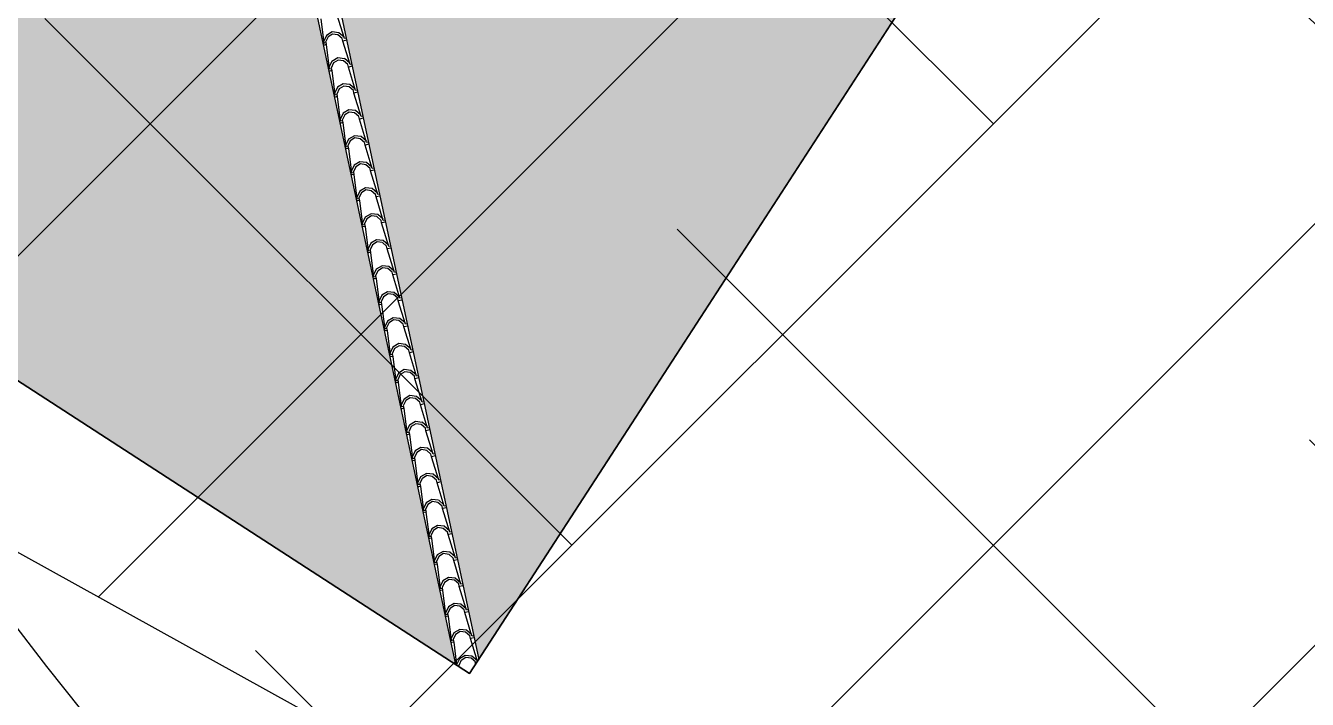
# Model space of a CAD drawing. Header units: millimetres. Extents: x 648844 to 649530, y 1246379 to 1246752.
# Drawn here: x 649095.32 to 649103.38, y 1246558.3 to 1246562.53 of the extents above; entities that cross this region are included whole.
import ezdxf

# ---------------------------------------------------------------- set-up
doc = ezdxf.new("R2010")
doc.units = ezdxf.units.MM
doc.header["$LTSCALE"] = 20
doc.header["$MEASUREMENT"] = 0
doc.layers.get('0').update_dxf_attribs({"linetype": 'CONTINUOUS'})
for name, color, linetype in [('acera', 8, 'CONTINUOUS'), ('CONT-MJR2', 9, 'CONTINUOUS'), ('TECHO', 30, 'CONTINUOUS')]:
    doc.layers.add(name, color=color, linetype=linetype)

# ---------------------------------------------------------------- blocks, each defined once
blk = doc.blocks.new('TEJA45')
at = {"layer": 'TECHO'}
for p, q in [((-0.1916, 4.2385), (-0.0979, 4.35)), ((-0.1043, 4.3069), (-0.0984, 4.35)), ((-0.0852, 4.2692), (-0.1041, 4.307)), ((-0.0899, 4.3095), (-0.0852, 4.345)), ((-0.0756, 4.2788), (-0.0898, 4.3095)), ((-0.0857, 4.35), (-0.0828, 4.3472)), ((-0.0852, 4.3448), (-0.08, 4.35)), ((-0.0449, 4.2646), (-0.0756, 4.2788)), ((0, 4.2788), (-0.0096, 4.2692)), ((-0.3097, 4.1203), (-0.2105, 4.2385)), ((-0.2224, 4.1887), (-0.2165, 4.2324)), ((-0.2105, 4.2385), (-0.214, 4.242)), ((-0.2105, 4.2385), (-0.201, 4.229)), ((-0.2081, 4.1914), (-0.2034, 4.2268)), ((-0.201, 4.2479), (-0.2046, 4.2515)), ((-0.2034, 4.2267), (-0.1915, 4.2385)), ((-0.1915, 4.2385), (-0.201, 4.2479)), ((0, 4.2602), (-0.1159, 4.1629)), ((-0.0474, 4.2503), (-0.0852, 4.2692)), ((-0.0038, 4.2561), (-0.0475, 4.2502)), ((-0.0095, 4.2692), (-0.0449, 4.2645)), ((-0.4279, 4.0022), (-0.3287, 4.1203)), ((-0.3406, 4.0706), (-0.3347, 4.1143)), ((-0.3286, 4.1203), (-0.3322, 4.1239)), ((-0.3286, 4.1203), (-0.3192, 4.1109)), ((-0.3192, 4.1298), (-0.3227, 4.1333)), ((-0.3215, 4.1085), (-0.3097, 4.1203)), ((-0.3097, 4.1203), (-0.3192, 4.1298)), ((-0.1159, 4.144), (-0.2341, 4.0447)), ((-0.2034, 4.151), (-0.2223, 4.1888)), ((-0.1938, 4.1606), (-0.2079, 4.1914)), ((-0.1656, 4.1321), (-0.2034, 4.151)), ((-0.1631, 4.1464), (-0.1938, 4.1606)), ((-0.1219, 4.1379), (-0.1656, 4.132)), ((-0.1276, 4.1511), (-0.1631, 4.1463)), ((-0.1159, 4.1629), (-0.1277, 4.151)), ((-0.0985, 4.1454), (-0.1159, 4.1629)), ((-0.108, 4.136), (-0.1159, 4.144)), ((-0.3215, 4.0329), (-0.3404, 4.0707)), ((-0.3262, 4.0732), (-0.3215, 4.1087)), ((-0.3119, 4.0425), (-0.3261, 4.0732)), ((-0.2837, 4.014), (-0.3215, 4.0329)), ((-0.2812, 4.0283), (-0.3119, 4.0425)), ((-0.2458, 4.0329), (-0.2812, 4.0282)), ((-0.2341, 4.0447), (-0.2459, 4.0329)), ((-0.2167, 4.0273), (-0.2341, 4.0447)), ((-0.5461, 3.884), (-0.4468, 4.0022)), ((-0.4587, 3.9524), (-0.4528, 3.9961)), ((-0.4397, 3.9147), (-0.4586, 3.9525)), ((-0.4468, 4.0022), (-0.4503, 4.0057)), ((-0.4468, 4.0022), (-0.4373, 3.9927)), ((-0.4444, 3.9551), (-0.4397, 3.9905)), ((-0.4301, 3.9243), (-0.4443, 3.955)), ((-0.4373, 4.0116), (-0.4409, 4.0152)), ((-0.4397, 3.9903), (-0.4279, 4.0022)), ((-0.4279, 4.0022), (-0.4373, 4.0116)), ((-0.2341, 4.0258), (-0.3522, 3.9265)), ((-0.2401, 4.0198), (-0.2838, 4.0139)), ((-0.2261, 4.0178), (-0.2341, 4.0258)), ((-0.6642, 3.7659), (-0.565, 3.884)), ((-0.5769, 3.8342), (-0.571, 3.878)), ((-0.5649, 3.884), (-0.5685, 3.8876)), ((-0.5649, 3.884), (-0.5555, 3.8746)), ((-0.5626, 3.8369), (-0.5578, 3.8724)), ((-0.5555, 3.8935), (-0.559, 3.897)), ((-0.5578, 3.8722), (-0.546, 3.884)), ((-0.546, 3.884), (-0.5555, 3.8935)), ((-0.3522, 3.9076), (-0.4704, 3.8084)), ((-0.4019, 3.8958), (-0.4397, 3.9147)), ((-0.3994, 3.9101), (-0.4301, 3.9243)), ((-0.3582, 3.9016), (-0.402, 3.8957)), ((-0.364, 3.9147), (-0.3994, 3.91)), ((-0.3522, 3.9265), (-0.3641, 3.9147)), ((-0.3348, 3.9091), (-0.3522, 3.9265)), ((-0.3443, 3.8997), (-0.3522, 3.9076)), ((-0.4704, 3.7895), (-0.5885, 3.6902)), ((-0.5578, 3.7965), (-0.5767, 3.8344)), ((-0.5482, 3.8062), (-0.5624, 3.8369)), ((-0.52, 3.7777), (-0.5579, 3.7966)), ((-0.5175, 3.792), (-0.5483, 3.8062)), ((-0.4821, 3.7966), (-0.5176, 3.7919)), ((-0.4704, 3.8084), (-0.4822, 3.7966)), ((-0.453, 3.791), (-0.4704, 3.8084)), ((-0.4624, 3.7815), (-0.4704, 3.7895)), ((-0.7824, 3.6477), (-0.6831, 3.7659)), ((-0.6951, 3.7161), (-0.6891, 3.7598)), ((-0.676, 3.6784), (-0.6949, 3.7162)), ((-0.6831, 3.7658), (-0.6867, 3.7694)), ((-0.6831, 3.7658), (-0.6736, 3.7564)), ((-0.6807, 3.7188), (-0.676, 3.7542)), ((-0.6664, 3.688), (-0.6806, 3.7187)), ((-0.6736, 3.7753), (-0.6772, 3.7789)), ((-0.676, 3.754), (-0.6642, 3.7658)), ((-0.6642, 3.7658), (-0.6736, 3.7753)), ((-0.4764, 3.7835), (-0.5201, 3.7776)), ((-0.9005, 3.5295), (-0.8013, 3.6477)), ((-0.8132, 3.5979), (-0.8073, 3.6417)), ((-0.8012, 3.6477), (-0.8048, 3.6513)), ((-0.8012, 3.6477), (-0.7918, 3.6382)), ((-0.7989, 3.6006), (-0.7941, 3.636)), ((-0.7918, 3.6571), (-0.7954, 3.6607)), ((-0.7942, 3.6359), (-0.7823, 3.6477)), ((-0.7823, 3.6477), (-0.7918, 3.6571)), ((-0.5885, 3.6713), (-0.7067, 3.5721)), ((-0.6382, 3.6595), (-0.676, 3.6784)), ((-0.6357, 3.6738), (-0.6664, 3.688)), ((-0.5945, 3.6653), (-0.6383, 3.6594)), ((-0.6003, 3.6784), (-0.6357, 3.6737)), ((-0.5886, 3.6902), (-0.6004, 3.6784)), ((-0.5711, 3.6728), (-0.5886, 3.6902)), ((-0.5806, 3.6633), (-0.5886, 3.6713)), ((-0.7067, 3.5532), (-0.8249, 3.4539)), ((-0.7942, 3.5602), (-0.8131, 3.598)), ((-0.7845, 3.5699), (-0.7987, 3.6006)), ((-0.7564, 3.5414), (-0.7942, 3.5603)), ((-0.7538, 3.5557), (-0.7846, 3.5698)), ((-0.7184, 3.5603), (-0.7539, 3.5555)), ((-0.7067, 3.5721), (-0.7185, 3.5603)), ((-0.6893, 3.5546), (-0.7067, 3.5721)), ((-0.6987, 3.5452), (-0.7067, 3.5532)), ((-1.0187, 3.4114), (-0.9194, 3.5295)), ((-0.9314, 3.4798), (-0.9255, 3.5235)), ((-0.9123, 3.4421), (-0.9312, 3.4799)), ((-0.9194, 3.5295), (-0.923, 3.5331)), ((-0.9194, 3.5295), (-0.9099, 3.5201)), ((-0.917, 3.4824), (-0.9123, 3.5179)), ((-0.9027, 3.4517), (-0.9169, 3.4824)), ((-0.9099, 3.539), (-0.9135, 3.5426)), ((-0.9123, 3.5177), (-0.9005, 3.5295)), ((-0.9005, 3.5295), (-0.9099, 3.539)), ((-0.7127, 3.5471), (-0.7564, 3.5412)), ((-1.1369, 3.2932), (-1.0376, 3.4114)), ((-1.0495, 3.3616), (-1.0436, 3.4053)), ((-1.0376, 3.4114), (-1.0411, 3.4149)), ((-1.0376, 3.4114), (-1.0281, 3.4019)), ((-1.0352, 3.3643), (-1.0305, 3.3997)), ((-1.0281, 3.4208), (-1.0317, 3.4244)), ((-1.0305, 3.3996), (-1.0187, 3.4114)), ((-1.0187, 3.4114), (-1.0281, 3.4208)), ((-0.8249, 3.435), (-0.943, 3.3358)), ((-0.8745, 3.4232), (-0.9123, 3.4421)), ((-0.872, 3.4375), (-0.9027, 3.4517)), ((-0.8309, 3.429), (-0.8746, 3.4231)), ((-0.8366, 3.4421), (-0.872, 3.4374)), ((-0.8249, 3.4539), (-0.8367, 3.4421)), ((-0.8074, 3.4365), (-0.8249, 3.4539)), ((-0.8169, 3.427), (-0.8249, 3.435)), ((-1.1463, 3.3027), (-1.1498, 3.3062)), ((-0.943, 3.3168), (-1.0612, 3.2176)), ((-1.0305, 3.3239), (-1.0494, 3.3617)), ((-1.0209, 3.3335), (-1.035, 3.3643)), ((-0.9927, 3.305), (-1.0305, 3.3239)), ((-0.9902, 3.3193), (-1.0209, 3.3335)), ((-0.949, 3.3108), (-0.9927, 3.3049)), ((-0.9547, 3.324), (-0.9902, 3.3192)), ((-0.943, 3.3358), (-0.9548, 3.3239)), ((-0.9256, 3.3183), (-0.943, 3.3358)), ((-0.9351, 3.3089), (-0.943, 3.3168)), ((-1.255, 3.1751), (-1.1558, 3.2932)), ((-1.1677, 3.2435), (-1.1618, 3.2872)), ((-1.1486, 3.2058), (-1.1675, 3.2436)), ((-1.1557, 3.2932), (-1.1593, 3.2968)), ((-1.1557, 3.2932), (-1.1463, 3.2838)), ((-1.1533, 3.2461), (-1.1486, 3.2816)), ((-1.139, 3.2154), (-1.1532, 3.2461)), ((-1.1486, 3.2814), (-1.1368, 3.2932)), ((-1.1368, 3.2932), (-1.1463, 3.3027)), ((-1.3732, 3.0569), (-1.2739, 3.1751)), ((-1.2858, 3.1253), (-1.2799, 3.169)), ((-1.2739, 3.1751), (-1.2774, 3.1786)), ((-1.2739, 3.1751), (-1.2644, 3.1656)), ((-1.2715, 3.128), (-1.2668, 3.1634)), ((-1.2644, 3.1845), (-1.268, 3.1881)), ((-1.2668, 3.1632), (-1.255, 3.1751)), ((-1.255, 3.1751), (-1.2644, 3.1845)), ((-1.0612, 3.1987), (-1.1793, 3.0994)), ((-1.1108, 3.1869), (-1.1486, 3.2058)), ((-1.1083, 3.2012), (-1.139, 3.2154)), ((-1.0672, 3.1927), (-1.1109, 3.1868)), ((-1.0729, 3.2058), (-1.1083, 3.2011)), ((-1.0612, 3.2176), (-1.073, 3.2058)), ((-1.0438, 3.2002), (-1.0612, 3.2176)), ((-1.0532, 3.1907), (-1.0612, 3.1987)), ((-1.3826, 3.0664), (-1.3861, 3.0699)), ((-1.3731, 3.0569), (-1.3826, 3.0664)), ((-1.1793, 3.0805), (-1.2975, 2.9813)), ((-1.2668, 3.0876), (-1.2857, 3.1254)), ((-1.2572, 3.0972), (-1.2713, 3.128)), ((-1.229, 3.0687), (-1.2668, 3.0876)), ((-1.2265, 3.083), (-1.2572, 3.0972)), ((-1.1853, 3.0745), (-1.2291, 3.0686)), ((-1.191, 3.0876), (-1.2265, 3.0829)), ((-1.1793, 3.0994), (-1.1912, 3.0876)), ((-1.1619, 3.082), (-1.1793, 3.0994)), ((-1.1714, 3.0726), (-1.1793, 3.0805)), ((-1.4913, 2.9388), (-1.3921, 3.0569)), ((-1.404, 3.0071), (-1.3981, 3.0509)), ((-1.3849, 2.9694), (-1.4038, 3.0072)), ((-1.392, 3.0569), (-1.3956, 3.0605)), ((-1.392, 3.0569), (-1.3826, 3.0474)), ((-1.3897, 3.0098), (-1.3849, 3.0453)), ((-1.3753, 2.9791), (-1.3895, 3.0098)), ((-1.3849, 3.0451), (-1.3731, 3.0569)), ((-1.6095, 2.8206), (-1.5102, 2.9388)), ((-1.5222, 2.889), (-1.5163, 2.9327)), ((-1.5102, 2.9387), (-1.5138, 2.9423)), ((-1.5102, 2.9387), (-1.5007, 2.9293)), ((-1.5078, 2.8917), (-1.5031, 2.9271)), ((-1.5007, 2.9482), (-1.5043, 2.9518)), ((-1.5031, 2.9269), (-1.4913, 2.9387)), ((-1.4913, 2.9387), (-1.5007, 2.9482)), ((-1.2975, 2.9624), (-1.4157, 2.8631)), ((-1.3472, 2.9506), (-1.385, 2.9695)), ((-1.3446, 2.9649), (-1.3754, 2.9791)), ((-1.3035, 2.9564), (-1.3472, 2.9504)), ((-1.3092, 2.9695), (-1.3447, 2.9648)), ((-1.2975, 2.9813), (-1.3093, 2.9695)), ((-1.2801, 2.9639), (-1.2975, 2.9813)), ((-1.2895, 2.9544), (-1.2975, 2.9624)), ((-1.6283, 2.8206), (-1.6319, 2.8242)), ((-1.6189, 2.83), (-1.6225, 2.8336)), ((-1.6094, 2.8206), (-1.6189, 2.83)), ((-1.4157, 2.8442), (-1.5338, 2.745)), ((-1.5031, 2.8513), (-1.522, 2.8891)), ((-1.4935, 2.8609), (-1.5077, 2.8916)), ((-1.4653, 2.8324), (-1.5031, 2.8513)), ((-1.4628, 2.8467), (-1.4935, 2.8609)), ((-1.4217, 2.8382), (-1.4654, 2.8323)), ((-1.4274, 2.8513), (-1.4628, 2.8466)), ((-1.4157, 2.8631), (-1.4275, 2.8513)), ((-1.3982, 2.8457), (-1.4157, 2.8631)), ((-1.4077, 2.8362), (-1.4157, 2.8442)), ((-1.7276, 2.7024), (-1.6284, 2.8206)), ((-1.6403, 2.7708), (-1.6344, 2.8145)), ((-1.6213, 2.7331), (-1.6402, 2.7709)), ((-1.6283, 2.8206), (-1.6189, 2.8111)), ((-1.626, 2.7735), (-1.6212, 2.8089)), ((-1.6116, 2.7428), (-1.6258, 2.7735)), ((-1.6213, 2.8088), (-1.6094, 2.8206)), ((-1.5809, 2.7286), (-1.6117, 2.7427)), ((-1.5338, 2.745), (-1.5456, 2.7332)), ((-1.5164, 2.7275), (-1.5338, 2.745)), ((-1.8458, 2.5843), (-1.7465, 2.7024)), ((-1.7585, 2.6527), (-1.7526, 2.6964)), ((-1.7465, 2.7024), (-1.7501, 2.706)), ((-1.7465, 2.7024), (-1.737, 2.693)), ((-1.7441, 2.6553), (-1.7394, 2.6908)), ((-1.737, 2.7119), (-1.7406, 2.7154)), ((-1.7394, 2.6906), (-1.7276, 2.7024)), ((-1.7276, 2.7024), (-1.737, 2.7119)), ((-1.5338, 2.7261), (-1.652, 2.6268)), ((-1.5835, 2.7142), (-1.6213, 2.7332)), ((-1.5398, 2.72), (-1.5835, 2.7141)), ((-1.5455, 2.7332), (-1.581, 2.7284)), ((-1.5258, 2.7181), (-1.5338, 2.7261)), ((-1.964, 2.4661), (-1.8647, 2.5843)), ((-1.8647, 2.5843), (-1.8682, 2.5878)), ((-1.8647, 2.5843), (-1.8552, 2.5748)), ((-1.8552, 2.5937), (-1.8588, 2.5973)), ((-1.8576, 2.5725), (-1.8458, 2.5843)), ((-1.8458, 2.5843), (-1.8552, 2.5937)), ((-1.652, 2.6079), (-1.7701, 2.5086)), ((-1.7394, 2.615), (-1.7583, 2.6528)), ((-1.7298, 2.6246), (-1.744, 2.6553)), ((-1.7016, 2.5961), (-1.7394, 2.615)), ((-1.6991, 2.6104), (-1.7298, 2.6246)), ((-1.658, 2.6019), (-1.7017, 2.596)), ((-1.6637, 2.615), (-1.6991, 2.6103)), ((-1.652, 2.6268), (-1.6638, 2.615)), ((-1.6346, 2.6094), (-1.652, 2.6268)), ((-1.644, 2.5999), (-1.652, 2.6079)), ((-1.8766, 2.5345), (-1.8707, 2.5782)), ((-1.8576, 2.4968), (-1.8765, 2.5346)), ((-1.8623, 2.5372), (-1.8576, 2.5726)), ((-1.8479, 2.5064), (-1.8621, 2.5372)), ((-1.8173, 2.4923), (-1.848, 2.5064)), ((-1.7701, 2.5087), (-1.7819, 2.4968)), ((-1.7527, 2.4912), (-1.7701, 2.5087)), ((-2.0821, 2.348), (-1.9829, 2.4661)), ((-1.9948, 2.4163), (-1.9889, 2.4601)), ((-1.9828, 2.4661), (-1.9864, 2.4697)), ((-1.9828, 2.4661), (-1.9734, 2.4567)), ((-1.9804, 2.419), (-1.9757, 2.4545)), ((-1.9661, 2.3883), (-1.9803, 2.419)), ((-1.9734, 2.4756), (-1.9769, 2.4791)), ((-1.9757, 2.4543), (-1.9639, 2.4661)), ((-1.9639, 2.4661), (-1.9734, 2.4756)), ((-1.7701, 2.4897), (-1.8883, 2.3905)), ((-1.8198, 2.4779), (-1.8576, 2.4968)), ((-1.7761, 2.4837), (-1.8199, 2.4778)), ((-1.7818, 2.4969), (-1.8173, 2.4921)), ((-1.7622, 2.4818), (-1.7701, 2.4897)), ((-2.2003, 2.2298), (-2.101, 2.348)), ((-2.113, 2.2982), (-2.1071, 2.3419)), ((-2.101, 2.348), (-2.1045, 2.3515)), ((-2.101, 2.348), (-2.0915, 2.3385)), ((-2.0915, 2.3574), (-2.0951, 2.361)), ((-2.0939, 2.3361), (-2.0821, 2.348)), ((-2.0821, 2.348), (-2.0915, 2.3574)), ((-1.8883, 2.3716), (-2.0064, 2.2723)), ((-1.9757, 2.3786), (-1.9946, 2.4165)), ((-1.9379, 2.3598), (-1.9758, 2.3787)), ((-1.9354, 2.3741), (-1.9661, 2.3883)), ((-1.8943, 2.3656), (-1.938, 2.3597)), ((-1.9, 2.3787), (-1.9354, 2.374)), ((-1.8883, 2.3905), (-1.9001, 2.3787)), ((-1.8709, 2.3731), (-1.8883, 2.3905)), ((-1.8803, 2.3636), (-1.8883, 2.3716)), ((-2.0939, 2.2605), (-2.1128, 2.2983)), ((-2.0986, 2.3009), (-2.0939, 2.3363)), ((-2.0843, 2.2701), (-2.0984, 2.3009)), ((-2.0561, 2.2416), (-2.0939, 2.2605)), ((-2.0536, 2.2559), (-2.0843, 2.2701)), ((-2.0181, 2.2605), (-2.0536, 2.2558)), ((-2.0064, 2.2723), (-2.0183, 2.2605)), ((-1.989, 2.2549), (-2.0064, 2.2723)), ((-2.3184, 2.1117), (-2.2192, 2.2298)), ((-2.2311, 2.18), (-2.2252, 2.2238)), ((-2.212, 2.1423), (-2.2309, 2.1801)), ((-2.2191, 2.2298), (-2.2227, 2.2334)), ((-2.2191, 2.2298), (-2.2097, 2.2203)), ((-2.2168, 2.1827), (-2.212, 2.2182)), ((-2.2024, 2.152), (-2.2166, 2.1827)), ((-2.2097, 2.2393), (-2.2132, 2.2428)), ((-2.212, 2.218), (-2.2002, 2.2298)), ((-2.2002, 2.2298), (-2.2097, 2.2393)), ((-2.0064, 2.2534), (-2.1246, 2.1542)), ((-2.0124, 2.2474), (-2.0562, 2.2415)), ((-1.9985, 2.2455), (-2.0064, 2.2534)), ((-2.4366, 1.9935), (-2.3373, 2.1117)), ((-2.3493, 2.0619), (-2.3434, 2.1056)), ((-2.3373, 2.1116), (-2.3409, 2.1152)), ((-2.3373, 2.1116), (-2.3278, 2.1022)), ((-2.3349, 2.0646), (-2.3302, 2.1)), ((-2.3278, 2.1211), (-2.3314, 2.1247)), ((-2.3302, 2.0998), (-2.3184, 2.1116)), ((-2.3184, 2.1116), (-2.3278, 2.1211)), ((-2.1246, 2.1353), (-2.2428, 2.036)), ((-2.1743, 2.1235), (-2.2121, 2.1424)), ((-2.1717, 2.1378), (-2.2024, 2.152)), ((-2.1306, 2.1292), (-2.1743, 2.1233)), ((-2.1363, 2.1424), (-2.1717, 2.1377)), ((-2.1246, 2.1542), (-2.1364, 2.1424)), ((-2.1072, 2.1368), (-2.1246, 2.1542)), ((-2.1166, 2.1273), (-2.1246, 2.1353)), ((-2.2428, 2.0171), (-2.3609, 1.9179)), ((-2.3302, 2.0242), (-2.3491, 2.062)), ((-2.3206, 2.0338), (-2.3348, 2.0645)), ((-2.2924, 2.0053), (-2.3302, 2.0242)), ((-2.2899, 2.0196), (-2.3206, 2.0338)), ((-2.2545, 2.0242), (-2.2899, 2.0195)), ((-2.2428, 2.036), (-2.2546, 2.0242)), ((-2.2253, 2.0186), (-2.2428, 2.036)), ((-2.2348, 2.0091), (-2.2428, 2.0171)), ((-2.5547, 1.8753), (-2.4555, 1.9935)), ((-2.4674, 1.9437), (-2.4615, 1.9874)), ((-2.4484, 1.906), (-2.4673, 1.9438)), ((-2.4554, 1.9935), (-2.459, 1.9971)), ((-2.4554, 1.9935), (-2.446, 1.984)), ((-2.4531, 1.9464), (-2.4483, 1.9819)), ((-2.4387, 1.9157), (-2.4529, 1.9464)), ((-2.446, 2.0029), (-2.4496, 2.0065)), ((-2.4484, 1.9817), (-2.4365, 1.9935)), ((-2.4365, 1.9935), (-2.446, 2.0029)), ((-2.2488, 2.0111), (-2.2925, 2.0052)), ((-2.6729, 1.7572), (-2.5737, 1.8753)), ((-2.5856, 1.8256), (-2.5797, 1.8693)), ((-2.5736, 1.8753), (-2.5772, 1.8789)), ((-2.5736, 1.8753), (-2.5642, 1.8659)), ((-2.5712, 1.8282), (-2.5665, 1.8637)), ((-2.5642, 1.8848), (-2.5677, 1.8883)), ((-2.5665, 1.8635), (-2.5547, 1.8753)), ((-2.5547, 1.8753), (-2.5642, 1.8848)), ((-2.3609, 1.899), (-2.4791, 1.7997)), ((-2.4106, 1.8871), (-2.4484, 1.9061)), ((-2.408, 1.9015), (-2.4388, 1.9157)), ((-2.3669, 1.8929), (-2.4106, 1.887)), ((-2.3726, 1.9061), (-2.4081, 1.9013)), ((-2.3609, 1.9179), (-2.3727, 1.906)), ((-2.3435, 1.9004), (-2.3609, 1.9179)), ((-2.3529, 1.891), (-2.3609, 1.899)), ((-2.4791, 1.7808), (-2.5972, 1.6815)), ((-2.5665, 1.7879), (-2.5854, 1.8257)), ((-2.5569, 1.7975), (-2.5711, 1.8282)), ((-2.5287, 1.769), (-2.5665, 1.7879)), ((-2.5262, 1.7833), (-2.5569, 1.7975)), ((-2.4851, 1.7748), (-2.5288, 1.7689)), ((-2.4908, 1.7879), (-2.5262, 1.7832)), ((-2.4791, 1.7997), (-2.4909, 1.7879)), ((-2.4617, 1.7823), (-2.4791, 1.7997)), ((-2.4711, 1.7728), (-2.4791, 1.7808)), ((-2.7911, 1.639), (-2.6918, 1.7572)), ((-2.7038, 1.7074), (-2.6978, 1.7511)), ((-2.6847, 1.6697), (-2.7036, 1.7075)), ((-2.6918, 1.7572), (-2.6953, 1.7607)), ((-2.6918, 1.7572), (-2.6823, 1.7477)), ((-2.6894, 1.7101), (-2.6847, 1.7455)), ((-2.675, 1.6794), (-2.6892, 1.7101)), ((-2.6823, 1.7666), (-2.6859, 1.7702)), ((-2.6847, 1.7454), (-2.6729, 1.7572)), ((-2.6729, 1.7572), (-2.6823, 1.7666)), ((-2.9092, 1.5209), (-2.81, 1.639)), ((-2.8219, 1.5892), (-2.816, 1.633)), ((-2.8099, 1.639), (-2.8135, 1.6426)), ((-2.8099, 1.639), (-2.8005, 1.6296)), ((-2.8075, 1.5919), (-2.8028, 1.6274)), ((-2.8005, 1.6485), (-2.804, 1.652)), ((-2.8028, 1.6272), (-2.791, 1.639)), ((-2.791, 1.639), (-2.8005, 1.6485)), ((-2.5972, 1.6626), (-2.7154, 1.5634)), ((-2.6469, 1.6508), (-2.6847, 1.6697)), ((-2.6444, 1.6652), (-2.6751, 1.6793)), ((-2.6032, 1.6566), (-2.647, 1.6507)), ((-2.6089, 1.6697), (-2.6444, 1.665)), ((-2.5972, 1.6815), (-2.6091, 1.6697)), ((-2.5798, 1.6641), (-2.5972, 1.6815)), ((-2.5893, 1.6547), (-2.5972, 1.6626)), ((-2.9186, 1.5303), (-2.9222, 1.5339)), ((-2.7154, 1.5445), (-2.8335, 1.4452)), ((-2.8028, 1.5515), (-2.8217, 1.5894)), ((-2.7932, 1.5612), (-2.8074, 1.5919)), ((-2.765, 1.5327), (-2.8029, 1.5516)), ((-2.7625, 1.547), (-2.7932, 1.5612)), ((-2.7214, 1.5385), (-2.7651, 1.5325)), ((-2.7271, 1.5516), (-2.7625, 1.5469)), ((-2.7154, 1.5634), (-2.7272, 1.5516)), ((-2.698, 1.546), (-2.7154, 1.5634)), ((-2.7074, 1.5365), (-2.7154, 1.5445)), ((-3.0274, 1.4027), (-2.9281, 1.5209)), ((-2.9401, 1.4711), (-2.9342, 1.5148)), ((-2.921, 1.4334), (-2.9399, 1.4712)), ((-2.9281, 1.5209), (-2.9316, 1.5244)), ((-2.9281, 1.5209), (-2.9186, 1.5114)), ((-2.9257, 1.4738), (-2.921, 1.5092)), ((-2.9114, 1.443), (-2.9255, 1.4738)), ((-2.921, 1.509), (-2.9092, 1.5209)), ((-2.9092, 1.5209), (-2.9186, 1.5303)), ((-2.8335, 1.4263), (-2.9517, 1.3271)), ((-2.8832, 1.4145), (-2.921, 1.4334)), ((-2.8807, 1.4288), (-2.9114, 1.443)), ((-2.8396, 1.4203), (-2.8833, 1.4144)), ((-2.8452, 1.4334), (-2.8807, 1.4287)), ((-2.8336, 1.4452), (-2.8454, 1.4334)), ((-2.8161, 1.4278), (-2.8336, 1.4452)), ((-2.8256, 1.4184), (-2.8336, 1.4263))]:
    blk.add_line(p, q, dxfattribs=at)

msp = doc.modelspace()

# ---------------------------------------------------------------- hatches: boundary and pattern name
h = msp.add_hatch()
h.set_pattern_fill('ANSI38', color=3, scale=15, style=0)
h.set_pattern_definition([(45, (-526.4316, -3378.3679), (-1.3258252147, 1.3258252147), []), (135, (-526.4316, -3378.3679), (-3.9774756442, 1.3258252147), [4.6875, -2.8125])])
h.paths.add_polyline_path([(649074.6452, 1246583.5639), (649094.2426, 1246613.4564), (649153.4129, 1246584.5007), (649133.4856, 1246559.3165), (649131.7639, 1246538.9923), (649068.2828, 1246574.1817)])
h.paths.add_polyline_path([(649079.063, 1246573.7371), (649108.5591, 1246573.7371), (649108.5591, 1246579.2292), (649079.063, 1246579.2292)], flags=24)
h = msp.add_hatch()
h.set_pattern_fill('ANSI31', color=2, scale=20, style=0)
h.set_pattern_definition([(45, (-526.4316, -3378.368), (-1.767766953, 1.767766953), [])])
edge = h.paths.add_edge_path()
edge.add_line((649057.852, 1246574.7319), (649143.484, 1246525.3958))
edge.add_line((649021.465, 1246521.5209), (649057.852, 1246574.7319))
edge.add_line((649021.465, 1246521.5209), (649126.013, 1246470.8281))
edge.add_line((649143.484, 1246525.3958), (649148.0277, 1246486.9042))
h.paths.add_polyline_path([(649085.833, 1246502.1033), (649115.3071, 1246502.1033), (649115.3071, 1246507.5291), (649085.833, 1246507.5291)], flags=24)
at = {"layer": 'acera'}
h = msp.add_hatch(dxfattribs=at)
h.set_pattern_fill('PETRA11', color=254, scale=7, style=0, pattern_type=2)
h.set_pattern_definition([(0, (2687.656, -252.1344), (7, 7), [2.1, -2.45, 0.35, -2.1]), (0, (2690.456, -250.7344), (7, 7), [0.35, -1.75, 1.4, -3.5]), (0, (2691.506, -250.3844), (7, 7), [0.35, -6.65]), (0, (2688.356, -250.0344), (7, 7), [1.4, -5.6]), (0, (2687.656, -249.3344), (7, 7), [0.7, -6.3]), (0, (2692.556, -248.6344), (7, 7), [0.7, -0.35, 0.35, -5.6]), (0, (2689.756, -248.2844), (7, 7), [1.05, -5.95]), (0, (2688.006, -247.5844), (7, 7), [0.7, -6.3]), (0, (2690.806, -246.8844), (7, 7), [0.35, -2.1, 1.05, -3.5]), (0, (2689.406, -246.5344), (7, 7), [0.7, -6.3]), (0, (2691.856, -246.1844), (7, 7), [0.7, -6.3]), (0, (2690.456, -245.8344), (7, 7), [0.7, -6.3]), (0, (2693.256, -245.4844), (7, 7), [0.7, -6.3]), (90, (2687.306, -252.1344), (-7, 7), [1.4, -0.35, 0.7, -2.8, 1.4, -0.35]), (90, (2687.656, -247.5844), (-7, 7), [0.35, -6.65]), (90, (2688.706, -249.6844), (-7, 7), [0.7, -1.4, 0.35, -4.55]), (90, (2689.056, -248.6344), (-7, 7), [0.7, -1.4, 1.05, -3.85]), (90, (2690.106, -250.3844), (-7, 7), [0.35, -3.5, 0.7, -0.35, 0.7, -1.4]), (90, (2690.456, -251.0844), (-7, 7), [0.35, -6.65]), (90, (2691.156, -248.9844), (-7, 7), [0.35, -0.35, 1.05, -5.25]), (90, (2691.506, -250.0344), (-7, 7), [0.7, -2.8, 0.35, -0.35, 0.35, -2.45]), (90, (2692.206, -251.7844), (-7, 7), [1.05, -5.95]), (90, (2692.906, -246.5344), (-7, 7), [0.35, -0.35, 0.35, -5.95]), (90, (2693.256, -248.2844), (-7, 7), [1.05, -5.95]), (90, (2694.131, -248.8094), (-7, 7), [0.35, -6.65]), (45, (2689.756, -252.1344), (8e-16, 7), [0.49497, -9.404524937]), (45, (2689.056, -245.4844), (8e-16, 7), [0.49497, -1.48491, 1.48491, -6.434704937]), (45, (2689.756, -246.5344), (8e-16, 7), [0.98994, -2.4748738, 0.49497, -5.939711137]), (45, (2691.156, -246.8844), (8e-16, 7), [0.98994, -3.464825, 0.49497, -4.949759937]), (45, (2688.356, -250.0344), (8e-16, 7), [0.49497, -9.404524937]), (45, (2690.106, -250.0344), (8e-16, 7), [1.484924, -8.414570937]), (45, (2691.506, -249.3344), (8e-16, 7), [0.49497, -2.969848, 0.49497, -5.939706937]), (45, (2692.556, -248.6344), (8e-16, 7), [0.98994, -8.909554937]), (45, (2693.956, -248.6344), (8e-16, 7), [0.98994, -8.909554937]), (45, (2693.956, -250.7344), (8e-16, 7), [0.49497, -9.404524937]), (45, (2693.256, -247.2344), (8e-16, 7), [0.49497, -9.404524937]), (45, (2692.556, -246.1844), (8e-16, 7), [0.49497, -9.404524937]), (45, (2693.956, -245.4844), (8e-16, 7), [0.49497, -9.404524937]), (45, (2687.306, -245.4844), (8e-16, 7), [0.49497, -9.404524937]), (45, (2690.806, -248.2844), (8e-16, 7), [0.49497, -9.404524937]), (45, (2691.506, -245.4844), (8e-16, 7), [0.49497, -3.464825, 0.49497, -5.444729937]), (45, (2688.356, -249.3344), (8e-16, 7), [0.98994, -8.909554937]), (45, (2688.356, -247.5844), (8e-16, 7), [1.48491, -8.414584937]), (135, (2687.656, -249.3344), (-7, 8e-16), [0.74249, -9.157004937]), (135, (2691.506, -249.6844), (-7, 8e-16), [0.49497, -9.404524937]), (135, (2693.606, -248.6344), (-7, 8e-16), [0.49497, -9.404524937]), (135, (2691.156, -247.2344), (-7, 8e-16), [0.49497, -9.404524937]), (135, (2691.506, -246.1844), (-7, 8e-16), [0.49497, -9.404524937]), (135, (2690.456, -245.8344), (-7, 8e-16), [0.49497, -9.404524937]), (135, (2691.856, -246.1844), (-7, 8e-16), [0.49497, -9.404524937]), (135, (2687.656, -250.3844), (-7, 8e-16), [0.49497, -9.404524937]), (135, (2689.056, -247.9344), (-7, 8e-16), [0.49497, -9.404524937]), (135, (2689.056, -250.0344), (-7, 8e-16), [0.98994, -8.909554937]), (135, (2690.456, -250.7344), (-7, 8e-16), [0.98994, -8.909554937]), (135, (2693.256, -246.8844), (-7, 8e-16), [0.98994, -8.909554937]), (135, (2691.156, -248.6344), (-7, 8e-16), [0.49497, -9.404524937]), (135, (2692.206, -250.7344), (-7, 8e-16), [0.98994, -5.939696, 0.49497, -2.474888937]), (135, (2688.006, -247.5844), (-7, 8e-16), [0.98994, -1.9798989, 0.98994, -5.939716037]), (135, (2687.306, -251.4344), (-7, 8e-16), [0.9898, -2.4752, 0.9898, -2.4752, 0.4949, -2.474594937]), (26.56505118, (2689.7562, -250.0344), (7, 4e-10), [1.5652, -0.7826, 0.7826, -12.522075839]), (26.56505118, (2690.8062, -245.8344), (7, 4e-10), [1.5652, -14.08727584]), (26.56505118, (2690.8062, -250.7344), (7, 4e-10), [0.7826, -14.86987584]), (26.56505118, (2687.6562, -250.3844), (7, 4e-10), [0.7826, -14.86987584]), (26.56505118, (2689.0562, -248.6344), (7, 4e-10), [0.7826, -14.86987584]), (26.56505118, (2687.6562, -247.9344), (7, 4e-10), [0.7826, -14.86987584]), (63.43494882, (2688.7062, -247.2344), (4e-10, 7), [0.7826, -14.86987584]), (63.43494882, (2691.1562, -247.2344), (4e-10, 7), [0.7826, -14.86987584]), (63.43494882, (2691.8562, -252.1344), (4e-10, 7), [0.7826, -14.86987584]), (63.43494882, (2687.3062, -248.2844), (4e-10, 7), [0.7826, -14.86987584]), (63.43494882, (2690.1062, -251.7844), (4e-10, 7), [0.7826, -5.4782, 0.7826, -8.609075839]), (116.56505118, (2689.0562, -245.8344), (-4e-10, 7), [0.7826, -14.86987584]), (116.56505118, (2693.2562, -247.2344), (-4e-10, 7), [0.7826, -14.86987584]), (116.56505118, (2690.1062, -245.8344), (-4e-10, 7), [0.7826, -14.86987584]), (116.56505118, (2687.3062, -249.6844), (-4e-10, 7), [0.7826, -14.86987584]), (153.43494882, (2692.5562, -250.7344), (-7, 4e-10), [0.7826, -14.86987584]), (153.43494882, (2693.9562, -248.9844), (-7, 4e-10), [0.7826, -14.86987584]), (153.43494882, (2689.7562, -248.2844), (-7, 4e-10), [0.7826, -14.86987584]), (153.43494882, (2690.8062, -246.8844), (-7, 4e-10), [0.7826, -14.86987584]), (153.43494882, (2693.2562, -245.4844), (-7, 4e-10), [0.7826, -14.86987584]), (153.43494882, (2688.3562, -252.1344), (-7, 4e-10), [1.1739, -14.47857584])])
h.paths.add_polyline_path([(649086.0822, 1246549.4798), (649084.6325, 1246551.4513, -0.176344), (649078.6194, 1246544.8449), (649080.3778, 1246543.7451, 0.152055)])
h.paths.add_polyline_path([(649095.5613, 1246557.28, -0.251719), (649086.9972, 1246561.5739), (649084.9917, 1246560.3773, -0.176344), (649084.6325, 1246551.4513), (649086.0822, 1246549.4798, 0.152055), (649087.5236, 1246557.4389, 0.190356), (649095.0832, 1246555.0904), (649096.9925, 1246556.9997, 0.04843)])
h.paths.add_polyline_path([(649096.9925, 1246556.9997), (649095.0832, 1246555.0904, -0.591695), (649099.3028, 1246547.407), (649098.8404, 1246546.5663), (649101.0326, 1246545.3165, 0.112047), (649102.2965, 1246548.4886, -0.000193), (649102.3023, 1246548.4918), (649102.3023, 1246550.8486, 0.292175)])
h.paths.add_polyline_path([(649108.8272, 1246551.3269, 0.192694), (649102.3023, 1246550.8486), (649102.3023, 1246548.4918, -0.199771), (649108.8307, 1246549.2246)])
at = {"layer": 'TECHO'}
h = msp.add_hatch(dxfattribs=at)
h.set_pattern_fill('SPANTILE', color=254, scale=0.205, angle=127.30567, style=0, pattern_type=2)
h.set_pattern_definition([(232.072991, (649132.038462, 1246519.617767), (1.510283638, 1.9526056086), [0.18931176, -4.5434808]), (327.0427, (649131.9221, 1246519.46844), (0.06048774, -0.2835335), [0.0164, -0.1886]), (147.0427, (649132.08519, 1246519.34316), (-0.06048774, 0.2835335), [0.0574, -0.1476]), (57.0427, (649132.03703, 1246519.37438), (0.2835335, 0.06048774), [0.0205, -0.1845]), (237.0427, (649131.9381, 1246519.46296), (-0.2835335, -0.06048774), [0.0205, -0.1845]), (147.0427, (649131.92694, 1246519.44576), (-0.06048774, 0.2835335), [0.0164, -0.1886]), (147.0427, (649132.09411, 1246519.35692), (-0.06048774, 0.2835335), [0.041, -0.164]), (62.012391, (649132.059708, 1246519.379221), (1.1662654077, 2.1756494039), [0.18931176, -4.5434808]), (94.346591, (649132.065284, 1246519.387821), (0.3402455695, -4.3739779244), [0.05412164, -5.35803375]), (128.60779, (649132.06118, 1246519.44179), (-0.232498607, 0.39505612), [0.0518613, -0.5964055]), (165.47759, (649132.02882, 1246519.482314), (0.455543985, -0.05103545), [0.0518613, -0.5964055]), (199.738791, (649131.978617, 1246519.495318), (-4.1320254479, -1.4743865262), [0.05412164, -5.35803375]), (126.817791, (649132.044775, 1246519.435323), (1.4460238462, -1.914795109), [0.0415094, -4.10942426]), (167.267591, (649132.0199, 1246519.468553), (-2.3382086425, 0.5387073578), [0.0415094, -4.10942426]), (199.637291, (649131.979411, 1246519.477701), (-3.1699042488, -1.1209068584), [0.04387184, -4.3433196]), (94.448091, (649132.048178, 1246519.391583), (0.270311384, -3.351366421), [0.04387184, -4.3433196])])
h.paths.add_polyline_path([(649096.7644, 1246564.4282), (649098.0258, 1246558.5155), (649088.3866, 1246564.7651), (649094.2993, 1246566.0265)])
h = msp.add_hatch(dxfattribs=at)
h.set_pattern_fill('SPANTILE', color=254, scale=0.205, angle=397.30567, style=0, pattern_type=2)
h.set_pattern_definition([(332.012391, (649152.350839, 1246550.977313), (-2.1756494039, 1.1662654077), [0.18931176, -4.5434808]), (237.0427, (649152.51801, 1246550.88847), (0.06048774, -0.2835335), [0.0164, -0.1886]), (57.0427, (649152.42025, 1246550.70754), (-0.06048774, 0.2835335), [0.0574, -0.1476]), (147.0427, (649152.45147, 1246550.7557), (-0.2835335, -0.06048774), [0.0205, -0.1845]), (327.0427, (649152.50565, 1246550.87694), (0.2835335, 0.06048774), [0.0205, -0.1845]), (57.0427, (649152.52285, 1246550.8658), (-0.06048774, 0.2835335), [0.0164, -0.1886]), (57.0427, (649152.40649, 1246550.71646), (-0.06048774, 0.2835335), [0.041, -0.164]), (142.072991, (649152.428792, 1246550.750864), (-1.9526056086, 1.510283638), [0.18931176, -4.5434808]), (109.738791, (649152.420192, 1246550.75644), (1.4743865262, -4.1320254479), [0.05412164, -5.35803375]), (75.47759, (649152.40191, 1246550.80738), (0.05103545, 0.455543985), [0.0518613, -0.5964055]), (38.60779, (649152.41492, 1246550.857586), (-0.39505612, -0.23249861), [0.0518613, -0.5964055]), (4.346591, (649152.455444, 1246550.889947), (4.3739779244, 0.3402455695), [0.05412164, -5.35803375]), (77.267591, (649152.41953, 1246550.808176), (-0.5387073578, -2.3382086425), [0.0415094, -4.10942426]), (36.817791, (649152.428679, 1246550.848664), (1.914795109, 1.4460238462), [0.0415094, -4.10942426]), (4.448091, (649152.461909, 1246550.87354), (3.351366421, 0.270311384), [0.04387184, -4.3433196]), (109.637291, (649152.434274, 1246550.766855), (1.1209068584, -3.1699042488), [0.04387184, -4.3433196])])
h.paths.add_polyline_path([(649098.1725, 1246558.5468), (649096.9203, 1246564.4166), (649102.7901, 1246565.6688)])

# ---------------------------------------------------------------- linework, layer by layer
at = {"color": 7}
msp.add_lwpolyline([(649074.6452, 1246583.5639), (649094.2426, 1246613.4564), (649153.4129, 1246584.5007), (649133.4856, 1246559.3165), (649131.7639, 1246538.9923), (649068.2828, 1246574.1817), (649074.6452, 1246583.5639)], dxfattribs=at)
at = {"color": 254}
msp.add_lwpolyline([(649088.2976, 1246564.8228), (649093.0306, 1246572.1227), (649102.8478, 1246565.7578), (649098.1148, 1246558.4578), (649088.2976, 1246564.8228)], dxfattribs=at)
at = {"layer": 'acera', "color": 254}
msp.add_arc((649095.2735, 1246567.3936), 10.1177, 215.13467, 271.62958, dxfattribs=at)
at = {"layer": 'CONT-MJR2', "elevation": 35, "flags": 128}
msp.add_lwpolyline([(649102.9222, 1246549.929), (649101.9387, 1246550.9569), (649100.9357, 1246552.0416), (649099.9302, 1246553.161), (649098.939, 1246554.293), (649097.979, 1246555.4153), (649097.0673, 1246556.5058), (649096.2207, 1246557.5424), (649095.4562, 1246558.5029), (649094.7906, 1246559.3653), (649094.0652, 1246560.3774), (649093.3566, 1246561.4598), (649092.668, 1246562.5824), (649092.0028, 1246563.7152), (649091.3644, 1246564.8282), (649090.7562, 1246565.8914), (649090.1814, 1246566.8746)], dxfattribs=at)
at = {"layer": 'TECHO', "color": 254}
for p, q in [((649098.1148, 1246558.4578), (649102.8478, 1246565.7578)), ((649098.1148, 1246558.4578), (649102.8478, 1246565.7578)), ((649088.2976, 1246564.8228), (649098.1148, 1246558.4578)), ((649098.1148, 1246558.4578), (649088.2976, 1246564.8228)), ((649096.7644, 1246564.4282), (649098.0258, 1246558.5155)), ((649096.9203, 1246564.4166), (649098.1725, 1246558.5468))]:
    msp.add_line(p, q, dxfattribs=at)

# ---------------------------------------------------------------- block references
at = {"color": 254, "xscale": -1, "rotation": 147.0426913805477}
msp.add_blockref('TEJA45', (649100.4813, 1246562.1078), dxfattribs=at)

doc.saveas('drawing.dxf')
